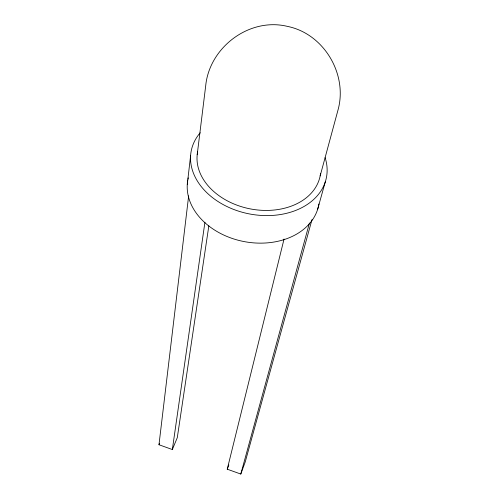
<?xml version="1.0" encoding="UTF-8"?>
<svg xmlns="http://www.w3.org/2000/svg" width="499" height="499" viewBox="0 0 499 499"><rect width="100%" height="100%" fill="white"/><g stroke="black" fill="none" stroke-linecap="round" stroke-linejoin="round"><path stroke-width="0.75" d="M187.281 184.349L190.599 155.7M208.838 225.835L177.295 437.654L172.342 449.537L158.975 444.746L188.653 195.858M197.211 154.59L205.682 85.928C209.324 47.368 249.294 17.153 287.355 26.366C323.539 33.608 347.516 73.534 338.272 109.019L320.165 175.854M172.342 449.537L204.927 222.255M312.006 219.541L245.24 461.899L240.792 474.05L227.245 469.197L284.062 239.009M240.792 474.05L309.436 223.059M317.545 209.636L325.298 181.854M227.245 469.197L228.848 464.931M158.975 444.746L159.568 443.355M318.917 203.96A66.641 50.043 11.1 0 1 245.271 241.797A66.641 50.043 11.1 0 1 187.693 180.719M187.955 179.284A66.641 50.043 11.1 0 1 188.273 177.862M325.111 157.678A68.899 50.63 11.1 0 1 248.776 213.803A68.899 50.63 11.1 0 1 200.242 132.746M320.526 173.633A62.431 45.871 11.1 0 1 251.44 209.112A62.431 45.871 11.1 0 1 197.673 151.621"/></g></svg>
